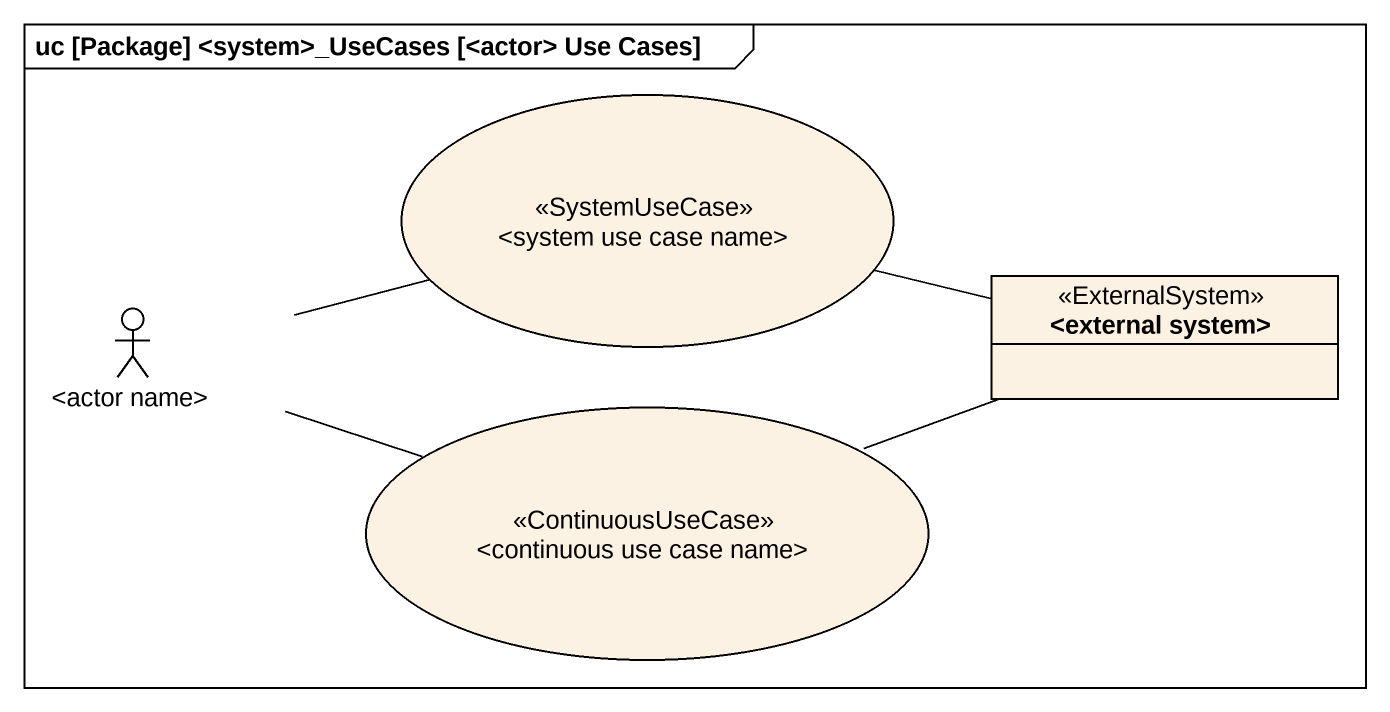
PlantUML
@startuml
mainframe uc [Package] <system>_UseCases [<actor> Use Cases]
allowmixing
hide circle
hide empty members
usecase "<system use case name>" as system_use_case_name <<SystemUseCase>>
actor "<actor name>" as actor_name
class "<external system>" as external_system <<ExternalSystem>>
usecase "<continuous use case name>" as continuous_use_case_name <<ContinuousUseCase>>
actor_name -right- system_use_case_name
actor_name -right- continuous_use_case_name
external_system -left- system_use_case_name
external_system -left- continuous_use_case_name
@enduml
